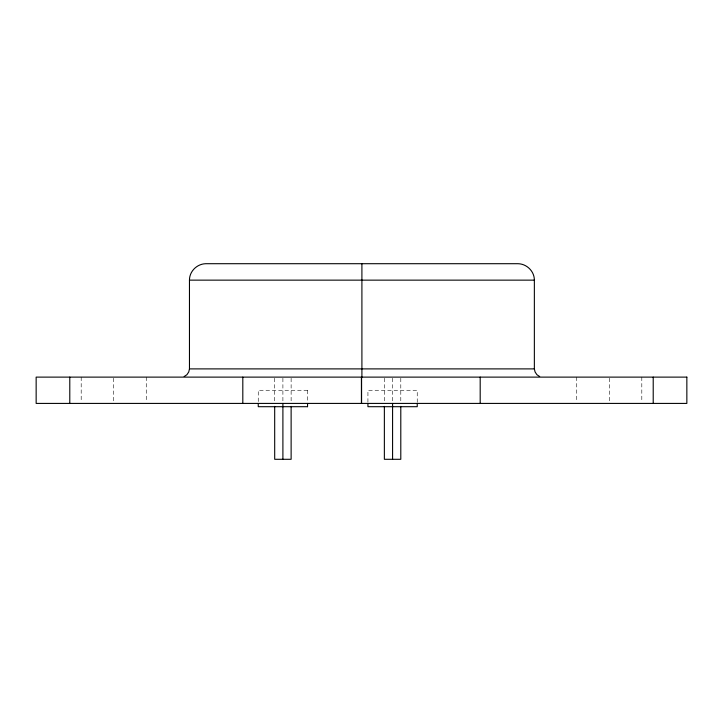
<?xml version="1.0" encoding="UTF-8"?>
<svg xmlns="http://www.w3.org/2000/svg" width="723" height="723" viewBox="0 0 723 723"><rect width="100%" height="100%" fill="white"/><g stroke="black" fill="none" stroke-linecap="round" stroke-linejoin="round"><path stroke-width="0.54" stroke-dasharray="3.62 2.71" d="M307.546 390.266L258.265 390.266L258.247 402.313M641.807 377.117L641.807 402.313M609.272 378.21L609.272 402.313M576.737 377.117L576.737 402.313M417.234 402.313L417.234 390.266L367.944 390.266L367.926 402.313M400.795 378.237L400.795 401.88M392.58 378.237L392.58 402.313M384.365 378.237L384.365 401.88M307.555 390.266L307.555 402.313M291.125 378.237L291.125 401.88M282.901 378.237L282.901 402.313M274.686 378.237L274.686 401.88M146.263 377.117L146.263 402.313M113.728 378.21L113.728 402.313M81.193 377.117L81.193 402.313"/><path stroke-width="1.08" d="M184.139 376.538L186.923 374.704L188.757 371.92L189.462 368.893L189.462 280.144C189.408 271.306 197.018 263.886 205.766 263.705L518.057 263.705C526.805 263.886 534.414 271.306 534.36 280.144L534.36 368.893L535.065 371.92L536.9 374.704L539.683 376.538M189.444 280.144L534.369 280.144M189.444 368.893L534.369 368.893M307.546 406.697L258.265 406.697L258.247 403.416M653.212 377.117L653.212 403.416M480.189 377.117L480.189 403.416M417.234 403.416L417.234 406.697L367.944 406.697L367.926 403.416M400.795 406.38L400.795 459.295L384.365 459.295L384.365 406.38M392.58 403.416L392.58 459.295M361.907 263.705L361.907 377.117M361.581 377.117L361.581 403.416M361.419 377.117L361.419 403.416M307.555 403.416L307.555 406.697M291.125 406.38L291.125 459.295L274.695 459.295L274.686 406.38M282.901 403.416L282.901 459.295M242.811 377.117L242.811 403.416M69.788 377.117L69.788 403.416M686.85 377.117L36.15 377.117L36.15 403.416L686.85 403.416L686.85 377.117"/></g></svg>
